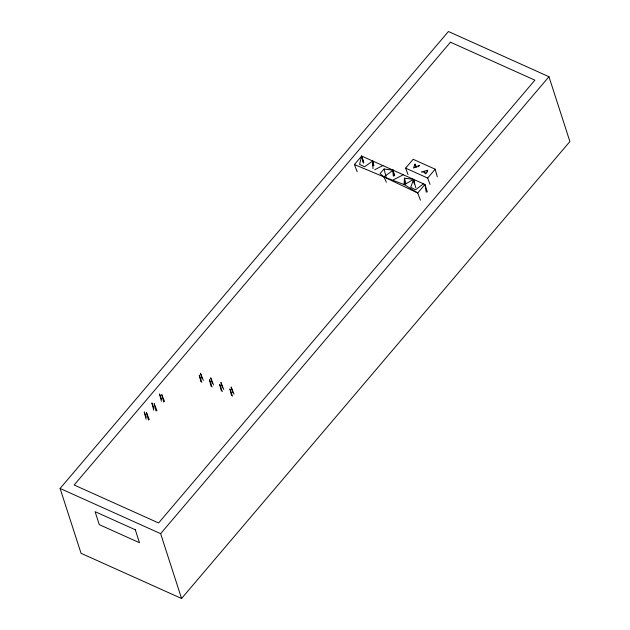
<?xml version="1.0" encoding="UTF-8"?>
<svg xmlns="http://www.w3.org/2000/svg" width="630" height="630" viewBox="0 0 630 630"><rect width="100%" height="100%" fill="white"/><g stroke="black" fill="none" stroke-linecap="round" stroke-linejoin="round"><path stroke-width="0.94" d="M404.169 184.59L404.46 178.18L413.54 179.361L415.769 187.748M427.305 171.99L427.668 170.289L421.297 172.006L424.502 172.132L425.998 173.715L427.668 170.289M416.808 167.367L414.997 164.178L413.477 168.053L419.525 165.336L418.391 166.753M60.102 488.47L448.434 31.5L548.958 76.703L569.898 141.529L181.566 598.5L81.042 553.298L60.102 488.47L160.626 533.665L181.566 598.5M357.163 171.762L354.446 164.54L361.667 156.043L424.959 184.495L427.368 191.977M408.004 174.526L405.633 168.147L413.154 159.296L435.188 169.202L437.291 176.786M430.062 184.401L427.66 178.054L435.188 169.202M160.626 533.665L548.958 76.703M394.6 175.77L393.112 170.179L384.04 168.998L380.063 173.581L383.938 176.92L417.729 193.001L420.446 200.19M423.51 183.85L415.603 189.724L410.705 187.362L413.54 179.361L404.405 184.653L383.938 176.92L354.446 164.54M394.073 175.754L393.112 170.179L383.938 176.92L386.371 182.172M374.716 169.738L382.898 165.588M393.506 179.747L403.326 174.77M405.633 168.147L427.66 178.054M424.502 172.132L425.266 173.778M164.564 401.57L161.768 394.577L163.737 402.074M156.917 410.563L154.13 403.578L156.09 411.067M149.279 419.564L146.483 412.571L148.444 420.068M233.99 394.128L231.139 386.985L232.722 392.537M223.776 389.537L220.925 382.394L222.508 387.938M213.562 384.946L210.711 377.803L212.294 383.347M203.348 380.355L200.498 373.212L202.08 378.756M161.626 399.27L159.524 393.915L161.367 401.231M153.98 408.264L151.877 402.909L153.728 410.224M146.333 417.265L144.231 411.91L146.081 419.226M232.501 396.175L229.895 388.915L231.501 395.498M222.288 391.584L219.689 384.316L221.287 390.907M212.074 386.993L209.475 379.725L211.074 386.316M201.86 382.402L199.261 375.134L200.86 381.725M363.786 162.587L361.667 156.043L359.565 164.351L364.581 166.777L372.684 160.996L373.929 165.651M363.581 162.642L361.667 156.043L363.345 163.123M405.925 183.834L404.46 178.18L404.405 184.653L417.729 193.001L424.959 184.495L426.234 192.244M384.04 168.998L385.985 176.534M414.335 184.007L413.54 179.361L413.918 182.204M373.488 165.635L372.684 160.996L372.999 168.651M414.997 164.178L415.446 166.981M393.348 175.92L393.112 170.179L393.742 174.904M373.188 164.776L372.684 160.996L372.96 165.824M393.112 170.179L393.443 175.975M450.458 42.202L74.167 484.998L158.602 522.971L534.894 80.167L450.458 42.202M135.308 529.759L95.099 511.678L99.288 524.648L139.49 542.729L135.308 529.759"/></g></svg>
